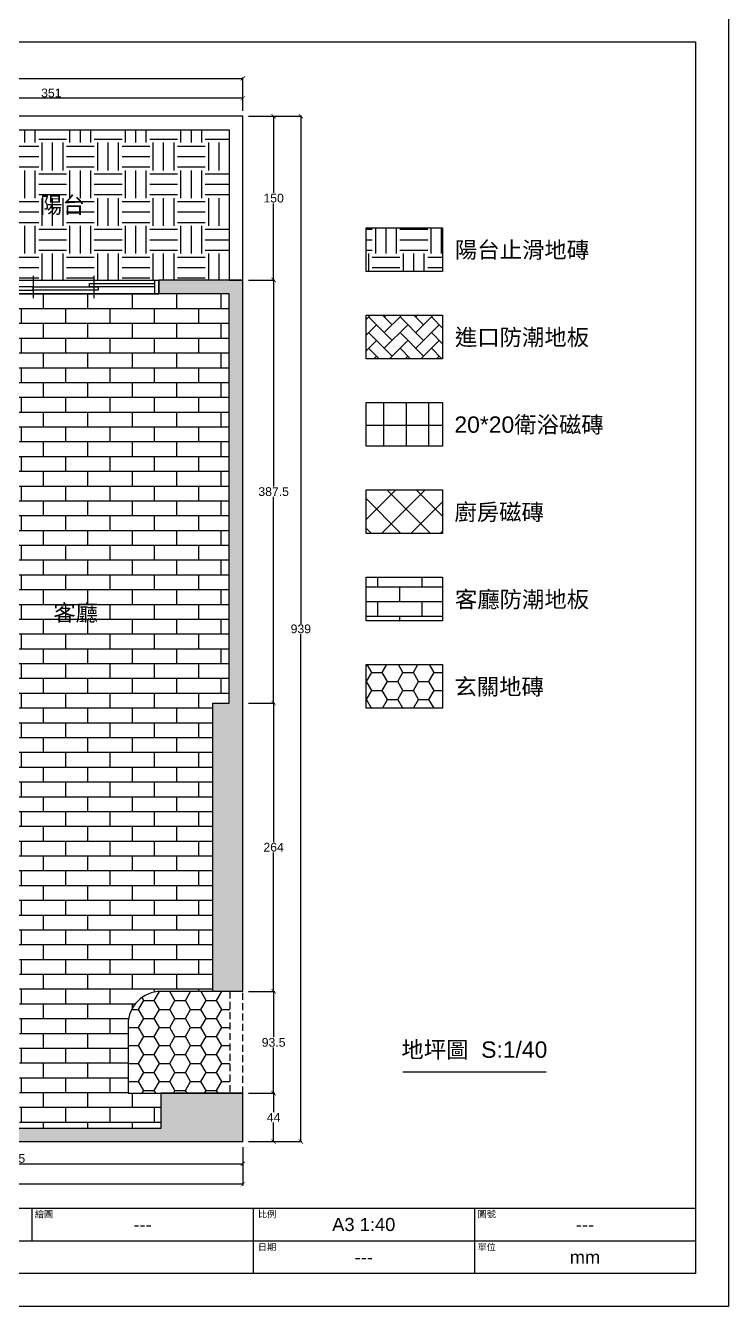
# Model space of a CAD drawing. Header units: millimetres. Extents: x -2628 to 3435, y -3699 to 2704.
# Drawn here: x 1055 to 1698, y -3699 to -2526 of the extents above; entities that cross this region are included whole.
import ezdxf
from ezdxf.enums import TextEntityAlignment as Align

# ---------------------------------------------------------------- set-up
doc = ezdxf.new("R2010")
doc.units = ezdxf.units.MM
doc.header["$PDMODE"] = 35
doc.linetypes.add('HIDDEN', pattern=[9.525, 6.35, -3.175])
for name, color, linetype in [('03-結構牆', 253, 'Continuous'), ('05-窗線', 150, 'Continuous'), ('08-文字', 7, 'Continuous'), ('10-標註', 140, 'Continuous'), ('11-填充', 8, 'Continuous'), ('圖框', 255, 'Continuous'), ('填充線', 8, 'Continuous')]:
    doc.layers.add(name, color=color, linetype=linetype)
doc.layers.add('不出圖', color=235, linetype='Continuous', plot=False)
doc.styles.get("Standard").update_dxf_attribs({"font": 'arial.ttf'})
doc.dimstyles.new('ISO-40', dxfattribs={"dimscale": 0, "dimtxt": 8, "dimasz": 4, "dimexe": 1, "dimexo": 5, "dimgap": 0.68, "dimtad": 1, "dimtih": 1, "dimtoh": 1, "dimdec": 1, "dimrnd": 0.5, "dimdsep": 46, "dimtxsty": 'Standard', "dimblk": 'ARCHTICK', "dimcen": 2.5, "dimadec": 0, "dimazin": 0, "dimtfac": 1, "dimtdec": 1, "dimtmove": 1, "dimatfit": 3, "dimldrblk": 'ARCHTICK', "dimfxl": 15, "dimarcsym": 0})

# ---------------------------------------------------------------- blocks, each defined once
blk = doc.blocks.new('窗230')
at = {"layer": '05-窗線'}
for p, q in [((4, 12.5), (4, 0)), ((226, 12.5), (226, 0)), ((230, 12.5), (230, 0)), ((0, 0), (230, 0))]:
    blk.add_line(p, q, dxfattribs=at)
at = {"layer": '05-窗線', "color": 4}
for p, q in [((59.5, 16.5), (59.5, -4)), ((115, 16.5), (115, -4)), ((170.5, 16.5), (170.5, -4))]:
    blk.add_line(p, q, dxfattribs=at)
at = {"layer": '05-窗線'}
blk.add_lwpolyline([(0, 12.5), (230, 12.5), (230, 0), (0, 0)], close=True, dxfattribs=at)
at = {"layer": '05-窗線', "color": 4}
for points in [[(4, 6.25), (63.5, 6.25), (63.5, 9.25), (4, 9.25), (4, 6.25)], [(55.5, 3.25), (115, 3.25), (115, 6.25), (55.5, 6.25), (55.5, 3.25)], [(174.5, 3.25), (115, 3.25), (115, 6.25), (174.5, 6.25), (174.5, 3.25)], [(226, 6.25), (166.5, 6.25), (166.5, 9.25), (226, 9.25), (226, 6.25)]]:
    blk.add_lwpolyline(points, dxfattribs=at)
blk = doc.blocks.new('_ArchTick')
at = {"color": 0, "linetype": 'ByBlock', "const_width": 0.15}
blk.add_lwpolyline([(-0.5, -0.5), (0.5, 0.5)], dxfattribs=at)
blk = doc.blocks.new('*D134')
at = {"layer": '10-標註', "color": 0, "lineweight": -2, "transparency": 16777216}
for p, q in [((902.8, -2604), (902.8, -2591.5)), ((1253.7, -2604), (1253.7, -2591.5)), ((1253.7, -2592.5), (902.8, -2592.5))]:
    blk.add_line(p, q, dxfattribs=at)
at = {"layer": 'Defpoints', "color": 0, "transparency": 16777216}
for p in [(902.8, -2592.5), (902.8, -2609), (1253.7, -2609)]:
    blk.add_point(p, dxfattribs=at)
at = {"layer": '10-標註', "color": 0, "lineweight": -2, "transparency": 16777216, "xscale": 4, "yscale": 4, "zscale": 4, "rotation": 180}
blk.add_blockref('_ArchTick', (902.8, -2592.5), dxfattribs=at)
at = {"layer": '10-標註', "color": 0, "lineweight": -2, "transparency": 16777216, "xscale": 4, "yscale": 4, "zscale": 4}
blk.add_blockref('_ArchTick', (1253.7, -2592.5), dxfattribs=at)
at = {"layer": '10-標註', "color": 0, "transparency": 16777216, "insert": (1078.3, -2587.7), "char_height": 8, "attachment_point": 5}
blk.add_mtext('351', dxfattribs=at)
blk = doc.blocks.new('*D149')
at = {"layer": '10-標註', "color": 0, "lineweight": -2, "transparency": 16777216}
for p, q in [((1258.7, -2609), (1307.7, -2609)), ((1306.7, -2609), (1306.7, -3073.7)), ((1306.7, -3548), (1306.7, -3083.3)), ((1258.7, -3548), (1307.7, -3548))]:
    blk.add_line(p, q, dxfattribs=at)
at = {"layer": 'Defpoints', "color": 0, "transparency": 16777216}
for p in [(1253.7, -2609), (1253.7, -3548), (1306.7, -3548)]:
    blk.add_point(p, dxfattribs=at)
at = {"layer": '10-標註', "color": 0, "lineweight": -2, "transparency": 16777216, "xscale": 4, "yscale": 4, "zscale": 4}
for p, rotation in [((1306.7, -2609), 90), ((1306.7, -3548), 270)]:
    blk.add_blockref('_ArchTick', p, dxfattribs=dict(at, rotation=rotation))
at = {"layer": '10-標註', "color": 0, "transparency": 16777216, "insert": (1306.7, -3078.5), "char_height": 8, "attachment_point": 5}
blk.add_mtext('939', dxfattribs=at)
blk = doc.blocks.new('*D150')
at = {"layer": '10-標註', "color": 0, "lineweight": -2, "transparency": 16777216}
for p, q in [((260.5, -2689.9), (260.5, -2573.4)), ((260.5, -2574.4), (1253.7, -2574.4)), ((1253.7, -2604), (1253.7, -2573.4))]:
    blk.add_line(p, q, dxfattribs=at)
at = {"layer": 'Defpoints', "color": 0, "transparency": 16777216}
for p in [(1253.7, -2574.4), (1253.7, -2609), (260.5, -2694.9)]:
    blk.add_point(p, dxfattribs=at)
at = {"layer": '10-標註', "color": 0, "lineweight": -2, "transparency": 16777216, "xscale": 4, "yscale": 4, "zscale": 4, "rotation": 180}
blk.add_blockref('_ArchTick', (260.5, -2574.4), dxfattribs=at)
at = {"layer": '10-標註', "color": 0, "lineweight": -2, "transparency": 16777216, "xscale": 4, "yscale": 4, "zscale": 4}
blk.add_blockref('_ArchTick', (1253.7, -2574.4), dxfattribs=at)
at = {"layer": '10-標註', "color": 0, "transparency": 16777216, "insert": (757.1, -2569.6), "char_height": 8, "attachment_point": 5}
blk.add_mtext('993', dxfattribs=at)
blk = doc.blocks.new('*D151')
at = {"layer": '10-標註', "color": 0, "lineweight": -2, "transparency": 16777216}
for p, q in [((1258.7, -2609), (1282.8, -2609)), ((1281.8, -2609), (1281.8, -2679.2)), ((1281.8, -2759), (1281.8, -2688.8)), ((1258.7, -2759), (1282.8, -2759))]:
    blk.add_line(p, q, dxfattribs=at)
at = {"layer": 'Defpoints', "color": 0, "transparency": 16777216}
for p in [(1253.7, -2609), (1253.7, -2759), (1281.8, -2759)]:
    blk.add_point(p, dxfattribs=at)
at = {"layer": '10-標註', "color": 0, "lineweight": -2, "transparency": 16777216, "xscale": 4, "yscale": 4, "zscale": 4}
for p, rotation in [((1281.8, -2609), 90), ((1281.8, -2759), 270)]:
    blk.add_blockref('_ArchTick', p, dxfattribs=dict(at, rotation=rotation))
at = {"layer": '10-標註', "color": 0, "transparency": 16777216, "insert": (1281.8, -2684), "char_height": 8, "attachment_point": 5}
blk.add_mtext('150', dxfattribs=at)
blk = doc.blocks.new('*D152')
at = {"layer": '10-標註', "color": 0, "lineweight": -2, "transparency": 16777216}
for p, q in [((1258.7, -2759), (1282.8, -2759)), ((1281.8, -2759), (1281.8, -2948)), ((1281.8, -3146.5), (1281.8, -2957.5)), ((1258.7, -3146.5), (1282.8, -3146.5))]:
    blk.add_line(p, q, dxfattribs=at)
at = {"layer": 'Defpoints', "color": 0, "transparency": 16777216}
for p in [(1253.7, -2759), (1253.7, -3146.5), (1281.8, -3146.5)]:
    blk.add_point(p, dxfattribs=at)
at = {"layer": '10-標註', "color": 0, "lineweight": -2, "transparency": 16777216, "xscale": 4, "yscale": 4, "zscale": 4}
for p, rotation in [((1281.8, -2759), 90), ((1281.8, -3146.5), 270)]:
    blk.add_blockref('_ArchTick', p, dxfattribs=dict(at, rotation=rotation))
at = {"layer": '10-標註', "color": 0, "transparency": 16777216, "insert": (1281.8, -2952.8), "char_height": 8, "attachment_point": 5}
blk.add_mtext('387.5', dxfattribs=at)
blk = doc.blocks.new('*D153')
at = {"layer": '10-標註', "color": 0, "lineweight": -2, "transparency": 16777216}
for p, q in [((1258.7, -3146.5), (1282.8, -3146.5)), ((1281.8, -3146.5), (1281.8, -3273.7)), ((1281.8, -3410.5), (1281.8, -3283.3)), ((1258.7, -3410.5), (1282.8, -3410.5))]:
    blk.add_line(p, q, dxfattribs=at)
at = {"layer": 'Defpoints', "color": 0, "transparency": 16777216}
for p in [(1253.7, -3146.5), (1253.7, -3410.5), (1281.8, -3410.5)]:
    blk.add_point(p, dxfattribs=at)
at = {"layer": '10-標註', "color": 0, "lineweight": -2, "transparency": 16777216, "xscale": 4, "yscale": 4, "zscale": 4}
for p, rotation in [((1281.8, -3146.5), 90), ((1281.8, -3410.5), 270)]:
    blk.add_blockref('_ArchTick', p, dxfattribs=dict(at, rotation=rotation))
at = {"layer": '10-標註', "color": 0, "transparency": 16777216, "insert": (1281.8, -3278.5), "char_height": 8, "attachment_point": 5}
blk.add_mtext('264', dxfattribs=at)
blk = doc.blocks.new('*D154')
at = {"layer": '10-標註', "color": 0, "lineweight": -2, "transparency": 16777216}
for p, q in [((1258.7, -3410.5), (1282.8, -3410.5)), ((1281.8, -3410.5), (1281.8, -3452.4)), ((1281.8, -3503.8), (1281.8, -3461.9)), ((1258.7, -3503.8), (1282.8, -3503.8))]:
    blk.add_line(p, q, dxfattribs=at)
at = {"layer": 'Defpoints', "color": 0, "transparency": 16777216}
for p in [(1253.7, -3410.5), (1253.7, -3503.8), (1281.8, -3503.8)]:
    blk.add_point(p, dxfattribs=at)
at = {"layer": '10-標註', "color": 0, "lineweight": -2, "transparency": 16777216, "xscale": 4, "yscale": 4, "zscale": 4}
for p, rotation in [((1281.8, -3410.5), 90), ((1281.8, -3503.8), 270)]:
    blk.add_blockref('_ArchTick', p, dxfattribs=dict(at, rotation=rotation))
at = {"layer": '10-標註', "color": 0, "transparency": 16777216, "insert": (1281.8, -3457.2), "char_height": 8, "attachment_point": 5}
blk.add_mtext('93.5', dxfattribs=at)
blk = doc.blocks.new('*D155')
at = {"layer": '10-標註', "color": 0, "lineweight": -2, "transparency": 16777216}
for p, q in [((1258.7, -3503.8), (1282.8, -3503.8)), ((1281.8, -3503.8), (1281.8, -3521.2)), ((1281.8, -3548), (1281.8, -3530.6)), ((1258.7, -3548), (1282.8, -3548))]:
    blk.add_line(p, q, dxfattribs=at)
at = {"layer": 'Defpoints', "color": 0, "transparency": 16777216}
for p in [(1253.7, -3503.8), (1253.7, -3548), (1281.8, -3548)]:
    blk.add_point(p, dxfattribs=at)
at = {"layer": '10-標註', "color": 0, "lineweight": -2, "transparency": 16777216, "xscale": 4, "yscale": 4, "zscale": 4}
for p, rotation in [((1281.8, -3503.8), 90), ((1281.8, -3548), 270)]:
    blk.add_blockref('_ArchTick', p, dxfattribs=dict(at, rotation=rotation))
at = {"layer": '10-標註', "color": 0, "transparency": 16777216, "insert": (1281.8, -3525.9), "char_height": 8, "attachment_point": 5}
blk.add_mtext('44', dxfattribs=at)
blk = doc.blocks.new('*D157')
at = {"layer": '10-標註', "color": 0, "lineweight": -2, "transparency": 16777216}
for p, q in [((827, -3553), (827, -3569.3)), ((1253.7, -3553), (1253.7, -3569.3)), ((827, -3568.3), (1253.7, -3568.3))]:
    blk.add_line(p, q, dxfattribs=at)
at = {"layer": 'Defpoints', "color": 0, "transparency": 16777216}
for p in [(827, -3548), (1253.7, -3548), (1253.7, -3568.3)]:
    blk.add_point(p, dxfattribs=at)
at = {"layer": '10-標註', "color": 0, "lineweight": -2, "transparency": 16777216, "xscale": 4, "yscale": 4, "zscale": 4, "rotation": 180}
blk.add_blockref('_ArchTick', (827, -3568.3), dxfattribs=at)
at = {"layer": '10-標註', "color": 0, "lineweight": -2, "transparency": 16777216, "xscale": 4, "yscale": 4, "zscale": 4}
blk.add_blockref('_ArchTick', (1253.7, -3568.3), dxfattribs=at)
at = {"layer": '10-標註', "color": 0, "transparency": 16777216, "insert": (1040.4, -3563.5), "char_height": 8, "attachment_point": 5}
blk.add_mtext('426.5', dxfattribs=at)
blk = doc.blocks.new('*D158')
at = {"layer": '10-標註', "color": 0, "lineweight": -2, "transparency": 16777216}
for p, q in [((260.5, -3385.9), (260.5, -3588.1)), ((1253.7, -3553), (1253.7, -3588.1)), ((1253.7, -3587.1), (260.5, -3587.1))]:
    blk.add_line(p, q, dxfattribs=at)
at = {"layer": 'Defpoints', "color": 0, "transparency": 16777216}
for p in [(260.5, -3380.9), (1253.7, -3548), (260.5, -3587.1)]:
    blk.add_point(p, dxfattribs=at)
at = {"layer": '10-標註', "color": 0, "lineweight": -2, "transparency": 16777216, "xscale": 4, "yscale": 4, "zscale": 4, "rotation": 180}
blk.add_blockref('_ArchTick', (260.5, -3587.1), dxfattribs=at)
at = {"layer": '10-標註', "color": 0, "lineweight": -2, "transparency": 16777216, "xscale": 4, "yscale": 4, "zscale": 4}
blk.add_blockref('_ArchTick', (1253.7, -3587.1), dxfattribs=at)
at = {"layer": '10-標註', "color": 0, "transparency": 16777216, "insert": (757.1, -3582.3), "char_height": 8, "attachment_point": 5}
blk.add_mtext('993', dxfattribs=at)

msp = doc.modelspace()

# ---------------------------------------------------------------- hatches: boundary and pattern name
at = {"layer": '11-填充'}
h = msp.add_hatch(color=8, dxfattribs=at)
h.dxf.hatch_style = 1
h.paths.add_polyline_path([(500.89, -3361.71), (274.53, -3361.71), (274.53, -3319.91), (260.53, -3319.91), (260.53, -3375.71), (500.89, -3375.71)])
h.paths.add_polyline_path([(707.83, -2753.91), (693.83, -2753.91), (693.83, -2986.71), (626.43, -2986.71), (626.43, -2998.71), (693.83, -2998.71), (693.83, -3099.71), (693.83, -3111.71), (707.83, -3111.71)])
h.paths.add_polyline_path([(944.83, -2771.51), (946.83, -2771.51), (946.83, -2759.01), (946.83, -2694.91), (915.33, -2694.91), (902.83, -2694.91), (883.03, -2694.91), (883.03, -2708.91), (932.83, -2708.91), (932.83, -3099.71), (797.83, -3099.71), (797.83, -3111.71), (944.83, -3111.71), (944.83, -3076.51)])
h.paths.add_polyline_path([(1253.73, -2759.01), (1241.23, -2759.01), (1176.83, -2759.01), (1176.83, -2771.51), (1241.23, -2771.51), (1241.23, -2774.01), (1241.23, -2847.01), (1241.23, -2920.01), (1241.23, -2998.01), (1241.23, -3076.51), (1241.23, -3146.51), (1226.03, -3146.51), (1226.03, -3410.51), (1253.73, -3410.51)])
h.paths.add_polyline_path([(1253.73, -3503.81), (1239.73, -3503.81), (1178.63, -3503.81), (1178.63, -3536.01), (839.03, -3536.01), (839.03, -3465.51), (827.03, -3465.51), (827.03, -3548.01), (1253.73, -3548.01)])
h.paths.add_polyline_path([(707.83, -2694.91), (494.03, -2694.91), (494.03, -2708.91), (537.43, -2708.91), (537.43, -2753.91), (551.43, -2753.91), (551.43, -2708.91), (693.83, -2708.91), (693.83, -2753.91), (707.83, -2753.91)])
h.paths.add_polyline_path([(551.43, -2753.91), (537.43, -2753.91), (537.43, -2998.71), (551.43, -2998.71), (551.43, -2986.71)])
at = {"layer": '填充線'}
h = msp.add_hatch(dxfattribs=at)
h.set_pattern_fill('EARTH', color=256, scale=4)
h.set_pattern_definition([(0, (2e-12, -2376), (25.4, 25.4), [25.4, -25.4]), (0, (2e-12, -2366.475), (25.4, 25.4), [25.4, -25.4]), (0, (2e-12, -2356.95), (25.4, 25.4), [25.4, -25.4]), (90, (3.175, -2353.775), (-25.4, 25.4), [25.4, -25.4]), (90, (12.7, -2353.775), (-25.4, 25.4), [25.4, -25.4]), (90, (22.225, -2353.775), (-25.4, 25.4), [25.4, -25.4])])
h.paths.add_polyline_path([(932.83, -2621.51), (915.33, -2621.51), (915.33, -2694.91), (946.83, -2694.91), (946.83, -2759.01), (1176.83, -2759.01), (1241.23, -2759.01), (1241.23, -2621.51)])
h.paths.add_polyline_path([(1063.26, -2705.81), (1114.27, -2705.81), (1114.27, -2676.84), (1063.26, -2676.84)], flags=24)
h = msp.add_hatch(dxfattribs=at)
h.set_pattern_fill('EARTH', color=8, scale=4)
h.set_pattern_definition([(0, (-25, -2376), (25.4, 25.4), [25.4, -25.4]), (0, (-25, -2366.475), (25.4, 25.4), [25.4, -25.4]), (0, (-25, -2356.95), (25.4, 25.4), [25.4, -25.4]), (90, (-21.825, -2353.775), (-25.4, 25.4), [25.4, -25.4]), (90, (-12.3, -2353.775), (-25.4, 25.4), [25.4, -25.4]), (90, (-2.775, -2353.775), (-25.4, 25.4), [25.4, -25.4])])
h.paths.add_polyline_path([(1366.45, -2711.09), (1366.45, -2751.09), (1436.45, -2751.09), (1436.45, -2711.09)])
h = msp.add_hatch(dxfattribs=at)
h.set_pattern_fill('AR-BRSTD', color=8, scale=0.2)
h.set_pattern_definition([(0, (603.826, -2771.509), (0, 13.54836), []), (90, (603.826, -2771.509), (-20.32, 13.54836), [13.54836, -13.54836])])
h.paths.add_polyline_path([(1226.03, -3146.51), (1241.23, -3146.51), (1241.23, -3076.51), (1241.23, -2998.01), (1241.23, -2920.01), (1241.23, -2847.01), (1241.23, -2771.51), (1176.83, -2771.51), (944.83, -2771.51), (944.83, -3076.51), (944.83, -3111.71), (797.83, -3111.71), (707.83, -3111.71), (693.83, -3111.71), (603.83, -3111.71), (603.83, -3201.71), (603.83, -3208.41), (698.07, -3208.41), (788.07, -3208.41), (839.03, -3208.41), (839.03, -3375.71), (1049.03, -3375.71), (1049.03, -3536.01), (1178.63, -3536.01), (1178.63, -3503.81), (1148.63, -3503.81), (1148.63, -3440.51, -0.4142136), (1178.63, -3410.51), (1226.03, -3410.51)])
h.paths.add_polyline_path([(1075.25, -3079.35), (1126.34, -3079.35), (1126.34, -3050.13), (1075.25, -3050.13)], flags=24)
h = msp.add_hatch(dxfattribs=at)
h.set_pattern_fill('AR-HBONE', color=8, scale=0.1)
h.set_pattern_definition([(45, (-25, -2376), (0, 14.36841), [30.48, -10.16]), (135, (-17.816, -2368.816), (1e-15, 14.36841), [30.48, -10.16])])
h.paths.add_polyline_path([(1366.45, -2791.09), (1366.45, -2831.09), (1436.45, -2831.09), (1436.45, -2791.09)])
h = msp.add_hatch(dxfattribs=at)
h.set_pattern_fill('NET', color=8, scale=6.5)
h.set_pattern_definition([(0, (2e-12, -2376), (0, 20.6375), []), (90, (2e-12, -2376), (-20.6375, 1e-15), [])])
h.paths.add_polyline_path([(1366.45, -2871.09), (1366.45, -2911.09), (1436.45, -2911.09), (1436.45, -2871.09)])
h = msp.add_hatch(dxfattribs=at)
h.set_pattern_fill('ANSI37', color=8, scale=6)
h.set_pattern_definition([(45, (-25, -2376), (-13.47038, 13.47038), []), (135, (-25, -2376), (-13.47038, -13.47038), [])])
h.paths.add_polyline_path([(1366.45, -2951.09), (1366.45, -2991.09), (1436.45, -2991.09), (1436.45, -2951.09)])
h = msp.add_hatch(dxfattribs=at)
h.set_pattern_fill('AR-BRSTD', color=8, scale=0.2)
h.set_pattern_definition([(0, (-25, -2376), (0, 13.54836), []), (90, (-25, -2376), (-20.32, 13.54836), [13.54836, -13.54836])])
h.paths.add_polyline_path([(1366.45, -3031.09), (1366.45, -3071.09), (1436.45, -3071.09), (1436.45, -3031.09)])
h = msp.add_hatch(dxfattribs=at)
h.set_pattern_fill('HONEY', color=8, scale=3)
h.set_pattern_definition([(0, (2e-12, -2376), (14.2875, 8.24889), [9.525, -19.05]), (120, (2e-12, -2376), (-14.2875, 8.24889), [9.525, -19.05]), (60, (2e-12, -2376), (3e-08, 16.497784), [-19.05, 9.525])])
h.paths.add_polyline_path([(1366.45, -3111.09), (1366.45, -3151.09), (1436.45, -3151.09), (1436.45, -3111.09)])
h = msp.add_hatch(dxfattribs=at)
h.set_pattern_fill('HONEY', color=8, scale=3)
h.set_pattern_definition([(0, (1148.626, -3410.5086), (14.2875, 8.2489), [9.525, -19.05]), (120, (1148.626, -3410.5086), (-14.2875, 8.2489), [9.525, -19.05]), (60, (1148.626, -3410.5086), (3e-08, 16.4978), [-19.05, 9.525])])
h.paths.add_polyline_path([(1241.73, -3410.51), (1178.63, -3410.51, 0.4142136), (1148.63, -3440.51), (1148.63, -3503.81), (1241.73, -3503.81)])

# ---------------------------------------------------------------- linework, layer by layer
at = {"layer": '03-結構牆'}
for p, q in [((1253.73, -2759.01), (1176.83, -2759.01)), ((1176.83, -2771.51), (1176.83, -2759.01)), ((1241.23, -2759.01), (1253.73, -2759.01)), ((1253.73, -3410.51), (1253.73, -2759.01)), ((1241.23, -2771.51), (1189.23, -2771.51)), ((1253.73, -3410.51), (1226.03, -3410.51)), ((1253.73, -3410.51), (1239.73, -3410.51))]:
    msp.add_line(p, q, dxfattribs=at)
for points in [[(1253.73, -2759.01), (1253.73, -2609.01), (932.83, -2609.01), (902.83, -2609.01), (902.83, -2694.91)], [(915.33, -2694.91), (915.33, -2621.51), (932.83, -2621.51), (1241.23, -2621.51), (1241.23, -2759.01)], [(1226.03, -3410.51), (1226.03, -3146.51), (1226.03, -3146.51), (1241.23, -3146.51), (1241.23, -3076.51), (1241.23, -2998.01), (1241.23, -2920.01), (1241.23, -2847.01), (1241.23, -2774.01), (1241.23, -2771.51), (1176.83, -2771.51)]]:
    msp.add_lwpolyline(points, dxfattribs=at)
msp.add_lwpolyline([(1178.63, -3536.01), (839.03, -3536.01), (839.03, -3465.51), (827.03, -3465.51), (827.03, -3548.01), (1253.73, -3548.01), (1253.73, -3503.81), (1239.73, -3503.81), (1178.63, -3503.81)], close=True, dxfattribs=at)
at = {"layer": '08-文字'}
msp.add_line((1399.94, -3484.08), (1531.13, -3484.08), dxfattribs=at)
for points in [[(1366.45, -2711.09), (1436.45, -2711.09), (1436.45, -2751.09), (1366.45, -2751.09)], [(1366.45, -2791.09), (1436.45, -2791.09), (1436.45, -2831.09), (1366.45, -2831.09)], [(1366.45, -2871.09), (1436.45, -2871.09), (1436.45, -2911.09), (1366.45, -2911.09)], [(1366.45, -2951.09), (1436.45, -2951.09), (1436.45, -2991.09), (1366.45, -2991.09)], [(1366.45, -3031.09), (1436.45, -3031.09), (1436.45, -3071.09), (1366.45, -3071.09)], [(1366.45, -3111.09), (1436.45, -3111.09), (1436.45, -3151.09), (1366.45, -3151.09)]]:
    msp.add_lwpolyline(points, close=True, dxfattribs=at)
at = {"layer": '不出圖'}
msp.add_lwpolyline([(18.04, -2510.96), (1698.04, -2510.96), (1698.04, -3698.96), (18.04, -3698.96)], close=True, dxfattribs=at)
at = {"layer": '圖框', "color": 5}
for p, q in [((48.04, -3608.96), (1668.04, -3608.96)), ((1060.54, -3608.96), (1060.54, -3638.96)), ((1263.04, -3608.96), (1263.04, -3668.96)), ((1465.54, -3608.96), (1465.54, -3668.96)), ((453.04, -3638.96), (1668.04, -3638.96))]:
    msp.add_line(p, q, dxfattribs=at)
msp.add_lwpolyline([(48.04, -2540.96), (1668.04, -2540.96), (1668.04, -3668.96), (48.04, -3668.96)], close=True, dxfattribs=at)
at = {"layer": '填充線'}
for p, q in [((1253.73, -3410.51), (1178.63, -3410.51)), ((1148.63, -3440.51), (1148.63, -3503.81)), ((1148.63, -3503.81), (1253.73, -3503.81))]:
    msp.add_line(p, q, dxfattribs=at)
at = {"layer": '填充線', "linetype": 'HIDDEN'}
for p, q in [((1241.73, -3410.51), (1241.73, -3503.81)), ((1253.73, -3503.81), (1253.73, -3410.51))]:
    msp.add_line(p, q, dxfattribs=at)
at = {"layer": '填充線'}
msp.add_arc((1178.63, -3440.51), 30, 90, 180, dxfattribs=at)

# ---------------------------------------------------------------- block references
at = {"layer": '05-窗線'}
msp.add_blockref('窗230', (946.83, -2771.51), dxfattribs=at)

# ---------------------------------------------------------------- texts
at = {"layer": '08-文字'}
for s, p in [('陽台', (1068.09, -2697.71)), ('客廳', (1080.12, -3071.2))]:
    msp.add_text(s, height=15, dxfattribs=at).set_placement(p)
for s, p in [('陽台止滑地磚', (1509.14, -2731.09)), ('進口防潮地板', (1509.14, -2811.09)), ('20*20衛浴磁磚', (1515.57, -2891.09)), ('廚房磁磚', (1488.19, -2971.09)), ('客廳防潮地板', (1509.14, -3051.09)), ('玄關地磚', (1488.19, -3131.09)), ('地坪圖  S:1/40', (1465.54, -3463.5))]:
    msp.add_text(s, height=15, dxfattribs=at).set_placement(p, align=Align.MIDDLE)
at = {"layer": '圖框', "color": 7}
for s, p in [('繪圖', (1063.16, -3617.52)), ('比例', (1267.35, -3617.52)), ('圖號', (1468.43, -3617.52)), ('日期', (1267.35, -3647.65)), ('單位', (1468.43, -3647.65))]:
    msp.add_text(s, height=6, dxfattribs=at).set_placement(p)
for s, p in [('A3 1:40', (1364.29, -3623.96)), ('---', (1161.79, -3623.96)), ('---', (1566.79, -3623.96)), ('---', (1364.29, -3653.96)), ('mm', (1566.79, -3653.96))]:
    msp.add_text(s, height=12, dxfattribs=at).set_placement(p, align=Align.MIDDLE)

# ---------------------------------------------------------------- dimensions: what is measured, and where the dimension line sits
at = {"layer": '10-標註'}
for base, p1, p2, picture, middle in [((1253.73, -2574.38), (260.53, -2694.91), (1253.73, -2609.01), '*D150', (757.13, -2569.62)), ((902.83, -2592.5), (1253.73, -2609.01), (902.83, -2609.01), '*D134', (1078.28, -2587.73)), ((260.53, -3587.08), (1253.73, -3548.01), (260.53, -3380.92), '*D158', (757.13, -3582.31)), ((1253.73, -3568.25), (827.03, -3548.01), (1253.73, -3548.01), '*D157', (1040.38, -3563.49))]:
    dim = msp.add_linear_dim(base=base, p1=p1, p2=p2, dimstyle='ISO-40', override={"dimscale": 1}, dxfattribs=at)
    dim.commit()
    dim.dimension.update_dxf_attribs({"geometry": picture, "text_midpoint": middle})
for base, p1, p2, picture, middle in [((1306.73, -3548.01), (1253.73, -2609.01), (1253.73, -3548.01), '*D149', (1306.73, -3078.51)), ((1281.75, -2759.01), (1253.73, -2609.01), (1253.73, -2759.01), '*D151', (1281.75, -2684.01)), ((1281.75, -3146.51), (1253.73, -2759.01), (1253.73, -3146.51), '*D152', (1281.75, -2952.76)), ((1281.75, -3410.51), (1253.73, -3146.51), (1253.73, -3410.51), '*D153', (1281.75, -3278.51)), ((1281.75, -3503.81), (1253.73, -3410.51), (1253.73, -3503.81), '*D154', (1281.75, -3457.16)), ((1281.75, -3548.01), (1253.73, -3503.81), (1253.73, -3548.01), '*D155', (1281.75, -3525.91))]:
    dim = msp.add_linear_dim(base=base, p1=p1, p2=p2, angle=90, dimstyle='ISO-40', override={"dimscale": 1}, dxfattribs=at)
    dim.commit()
    dim.dimension.update_dxf_attribs({"geometry": picture, "text_midpoint": middle})

doc.saveas('drawing.dxf')
